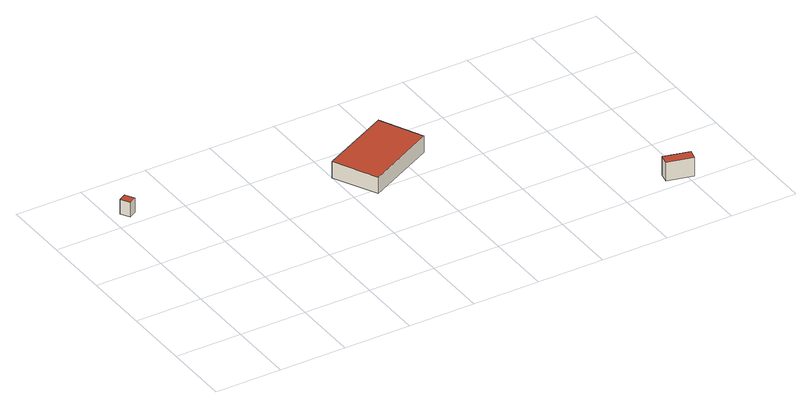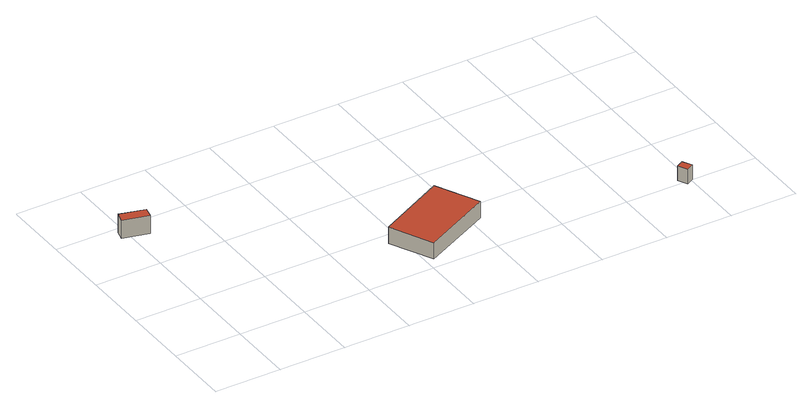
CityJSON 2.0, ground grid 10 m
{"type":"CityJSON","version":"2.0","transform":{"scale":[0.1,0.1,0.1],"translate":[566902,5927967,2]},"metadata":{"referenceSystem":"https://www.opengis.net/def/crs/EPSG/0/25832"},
"CityObjects":{
"building1":{"type":"Building","attributes":{"Grundfläche 2D":"2.072819","Grundhöhe NN":"3.740"},"geometry":[{"type":"Solid","lod":"3","boundaries":[[[[0,1,2,3]],[[4,5,3,2]],[[5,6,0,3]],[[6,7,1,0]],[[7,4,2,1]],[[7,6,5,4]]]],"semantics":{"surfaces":[{"type":"RoofSurface"},{"type":"WallSurface"},{"type":"GroundSurface"}],"values":[[0,1,1,1,1,2]]}}]},
"building2":{"type":"Building","attributes":{"Grundfläche 2D":"82.993773","Grundhöhe NN":"3.454"},"geometry":[{"type":"Solid","lod":"3","boundaries":[[[[8,9,10,11]],[[12,13,11,10]],[[13,14,8,11]],[[14,15,9,8]],[[15,12,10,9]],[[15,14,13,12]]]],"semantics":{"surfaces":[{"type":"RoofSurface"},{"type":"WallSurface"},{"type":"GroundSurface"}],"values":[[0,1,1,1,1,2]]}}]},
"building3":{"type":"Building","attributes":{"Grundfläche 2D":"6.099639","Grundhöhe NN":"2.541"},"geometry":[{"type":"Solid","lod":"3","boundaries":[[[[16,17,18,19]],[[20,21,19,18]],[[21,22,16,19]],[[22,23,17,16]],[[23,20,18,17]],[[23,22,21,20]]]],"semantics":{"surfaces":[{"type":"RoofSurface"},{"type":"WallSurface"},{"type":"GroundSurface"}],"values":[[0,1,1,1,1,2]]}}]}
},
"vertices":[
[15,300,40],[26,306,40],[18,320,40],[7,314,40],[18,320,17],[7,314,17],[15,300,17],[26,306,17],
[324,178,41],[427,230,41],[396,294,41],[292,242,41],[396,294,15],[292,242,15],[324,178,15],[427,230,15],
[671,17,34],[709,7,34],[713,22,34],[674,32,34],[713,22,5],[674,32,5],[671,17,5],[709,7,5]
]}
